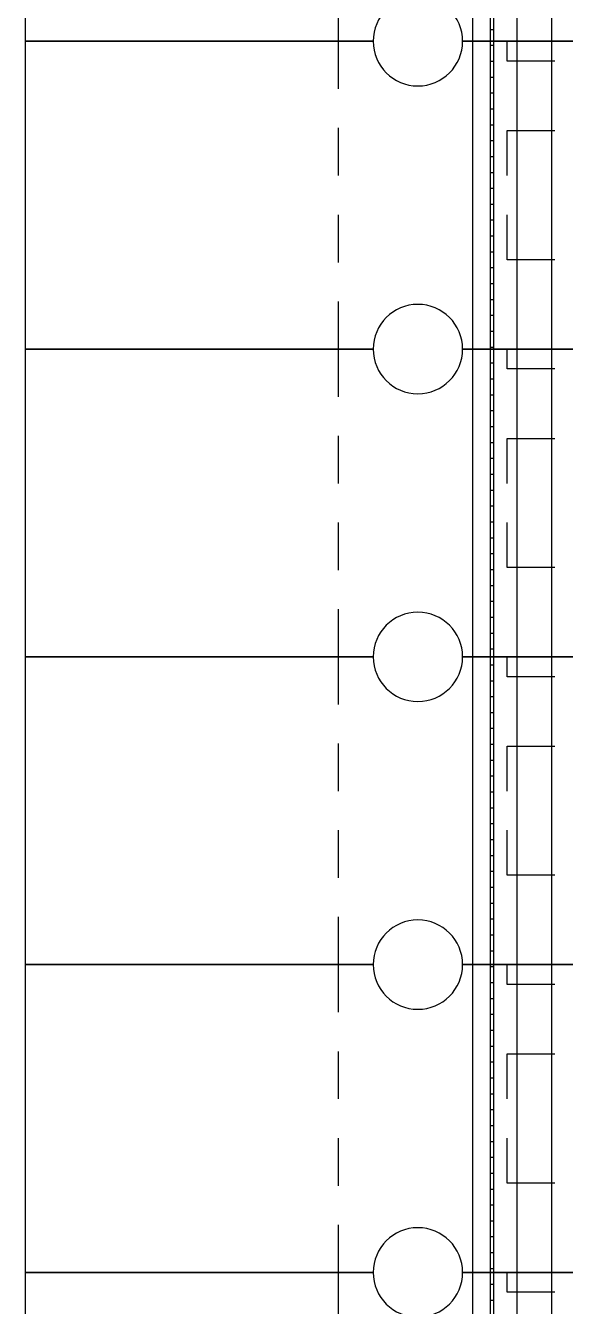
# Model space of a CAD drawing. Extents: x -0.64 to 6, y -0.15 to 7.8.
# Drawn here: x -0.64 to -0.096, y 1.386 to 2.676 of the extents above; entities that cross this region are included whole.
import ezdxf

# ---------------------------------------------------------------- set-up
doc = ezdxf.new("R2010")
doc.units = 0
for name, color, linetype in [('1', 22, 'CONTINUOUS'), ('16', 175, 'CONTINUOUS'), ('20', 6, 'CONTINUOUS'), ('23', 7, 'CONTINUOUS'), ('49', 253, 'CONTINUOUS'), ('51', 253, 'CONTINUOUS')]:
    doc.layers.add(name, color=color, linetype=linetype)

msp = doc.modelspace()

# ---------------------------------------------------------------- linework, layer by layer
at = {"layer": '1'}
for p, q in [((-0.172, -0.132), (-0.172, 7.782)), ((-0.169, 6.559774), (-0.169, 0.680226)), ((-0.145, 0.685), (-0.145, 6.555)), ((-0.11, 1.31), (-0.11, 6.55)), ((-0.172, 2.672), (-0.169, 2.672)), ((-0.172, 2.656), (-0.169, 2.656)), ((-0.172, 2.64), (-0.169, 2.64)), ((-0.172, 2.624), (-0.169, 2.624)), ((-0.172, 2.608), (-0.169, 2.608)), ((-0.172, 2.592), (-0.169, 2.592)), ((-0.172, 2.576), (-0.169, 2.576)), ((-0.172, 2.56), (-0.169, 2.56)), ((-0.172, 2.544), (-0.169, 2.544)), ((-0.172, 2.528), (-0.169, 2.528)), ((-0.172, 2.512), (-0.169, 2.512)), ((-0.172, 2.496), (-0.169, 2.496)), ((-0.172, 2.48), (-0.169, 2.48)), ((-0.172, 2.464), (-0.169, 2.464)), ((-0.172, 2.448), (-0.169, 2.448)), ((-0.172, 2.432), (-0.169, 2.432)), ((-0.172, 2.416), (-0.169, 2.416)), ((-0.172, 2.4), (-0.169, 2.4)), ((-0.172, 2.384), (-0.169, 2.384)), ((-0.172, 2.368), (-0.169, 2.368)), ((-0.172, 2.352), (-0.169, 2.352)), ((-0.172, 2.336), (-0.169, 2.336)), ((-0.172, 2.32), (-0.169, 2.32)), ((-0.172, 2.304), (-0.169, 2.304)), ((-0.172, 2.288), (-0.169, 2.288)), ((-0.172, 2.272), (-0.169, 2.272)), ((-0.172, 2.256), (-0.169, 2.256)), ((-0.172, 2.24), (-0.169, 2.24)), ((-0.172, 2.224), (-0.169, 2.224)), ((-0.172, 2.208), (-0.169, 2.208)), ((-0.172, 2.192), (-0.169, 2.192)), ((-0.172, 2.176), (-0.169, 2.176)), ((-0.172, 2.16), (-0.169, 2.16)), ((-0.172, 2.144), (-0.169, 2.144)), ((-0.172, 2.128), (-0.169, 2.128)), ((-0.172, 2.112), (-0.169, 2.112)), ((-0.172, 2.096), (-0.169, 2.096)), ((-0.172, 2.08), (-0.169, 2.08)), ((-0.172, 2.064), (-0.169, 2.064)), ((-0.172, 2.048), (-0.169, 2.048)), ((-0.172, 2.032), (-0.169, 2.032)), ((-0.172, 2.016), (-0.169, 2.016)), ((-0.172, 2), (-0.169, 2)), ((-0.172, 1.984), (-0.169, 1.984)), ((-0.172, 1.968), (-0.169, 1.968)), ((-0.172, 1.952), (-0.169, 1.952)), ((-0.172, 1.936), (-0.169, 1.936)), ((-0.172, 1.92), (-0.169, 1.92)), ((-0.172, 1.904), (-0.169, 1.904)), ((-0.172, 1.888), (-0.169, 1.888)), ((-0.172, 1.872), (-0.169, 1.872)), ((-0.172, 1.856), (-0.169, 1.856)), ((-0.172, 1.84), (-0.169, 1.84)), ((-0.172, 1.824), (-0.169, 1.824)), ((-0.172, 1.808), (-0.169, 1.808)), ((-0.172, 1.792), (-0.169, 1.792)), ((-0.172, 1.776), (-0.169, 1.776)), ((-0.172, 1.76), (-0.169, 1.76)), ((-0.172, 1.744), (-0.169, 1.744)), ((-0.172, 1.728), (-0.169, 1.728)), ((-0.172, 1.712), (-0.169, 1.712)), ((-0.172, 1.696), (-0.169, 1.696)), ((-0.172, 1.68), (-0.169, 1.68)), ((-0.172, 1.664), (-0.169, 1.664)), ((-0.172, 1.648), (-0.169, 1.648)), ((-0.172, 1.632), (-0.169, 1.632)), ((-0.172, 1.616), (-0.169, 1.616)), ((-0.172, 1.6), (-0.169, 1.6)), ((-0.172, 1.584), (-0.169, 1.584)), ((-0.172, 1.568), (-0.169, 1.568)), ((-0.172, 1.552), (-0.169, 1.552)), ((-0.172, 1.536), (-0.169, 1.536)), ((-0.172, 1.52), (-0.169, 1.52)), ((-0.172, 1.504), (-0.169, 1.504)), ((-0.172, 1.488), (-0.169, 1.488)), ((-0.172, 1.472), (-0.169, 1.472)), ((-0.172, 1.456), (-0.169, 1.456)), ((-0.172, 1.44), (-0.169, 1.44)), ((-0.172, 1.424), (-0.169, 1.424)), ((-0.172, 1.408), (-0.169, 1.408)), ((-0.172, 1.392), (-0.169, 1.392))]:
    msp.add_line(p, q, dxfattribs=at)
at = {"layer": '16'}
for p, q in [((-0.172, -0.132), (-0.172, 7.782)), ((-0.169, 6.559774), (-0.169, 0.210226)), ((-0.145, 0.215), (-0.145, 6.555)), ((-0.11, 0.85), (-0.11, 6.55)), ((-0.172, 2.672), (-0.169, 2.672)), ((-0.172, 2.656), (-0.169, 2.656)), ((-0.172, 2.64), (-0.169, 2.64)), ((-0.172, 2.624), (-0.169, 2.624)), ((-0.172, 2.608), (-0.169, 2.608)), ((-0.172, 2.592), (-0.169, 2.592)), ((-0.172, 2.576), (-0.169, 2.576)), ((-0.172, 2.56), (-0.169, 2.56)), ((-0.172, 2.544), (-0.169, 2.544)), ((-0.172, 2.528), (-0.169, 2.528)), ((-0.172, 2.512), (-0.169, 2.512)), ((-0.172, 2.496), (-0.169, 2.496)), ((-0.172, 2.48), (-0.169, 2.48)), ((-0.172, 2.464), (-0.169, 2.464)), ((-0.172, 2.448), (-0.169, 2.448)), ((-0.172, 2.432), (-0.169, 2.432)), ((-0.172, 2.416), (-0.169, 2.416)), ((-0.172, 2.4), (-0.169, 2.4)), ((-0.172, 2.384), (-0.169, 2.384)), ((-0.172, 2.368), (-0.169, 2.368)), ((-0.172, 2.352), (-0.169, 2.352)), ((-0.172, 2.336), (-0.169, 2.336)), ((-0.172, 2.32), (-0.169, 2.32)), ((-0.172, 2.304), (-0.169, 2.304)), ((-0.172, 2.288), (-0.169, 2.288)), ((-0.172, 2.272), (-0.169, 2.272)), ((-0.172, 2.256), (-0.169, 2.256)), ((-0.172, 2.24), (-0.169, 2.24)), ((-0.172, 2.224), (-0.169, 2.224)), ((-0.172, 2.208), (-0.169, 2.208)), ((-0.172, 2.192), (-0.169, 2.192)), ((-0.172, 2.176), (-0.169, 2.176)), ((-0.172, 2.16), (-0.169, 2.16)), ((-0.172, 2.144), (-0.169, 2.144)), ((-0.172, 2.128), (-0.169, 2.128)), ((-0.172, 2.112), (-0.169, 2.112)), ((-0.172, 2.096), (-0.169, 2.096)), ((-0.172, 2.08), (-0.169, 2.08)), ((-0.172, 2.064), (-0.169, 2.064)), ((-0.172, 2.048), (-0.169, 2.048)), ((-0.172, 2.032), (-0.169, 2.032)), ((-0.172, 2.016), (-0.169, 2.016)), ((-0.172, 2), (-0.169, 2)), ((-0.172, 1.984), (-0.169, 1.984)), ((-0.172, 1.968), (-0.169, 1.968)), ((-0.172, 1.952), (-0.169, 1.952)), ((-0.172, 1.936), (-0.169, 1.936)), ((-0.172, 1.92), (-0.169, 1.92)), ((-0.172, 1.904), (-0.169, 1.904)), ((-0.172, 1.888), (-0.169, 1.888)), ((-0.172, 1.872), (-0.169, 1.872)), ((-0.172, 1.856), (-0.169, 1.856)), ((-0.172, 1.84), (-0.169, 1.84)), ((-0.172, 1.824), (-0.169, 1.824)), ((-0.172, 1.808), (-0.169, 1.808)), ((-0.172, 1.792), (-0.169, 1.792)), ((-0.172, 1.776), (-0.169, 1.776)), ((-0.172, 1.76), (-0.169, 1.76)), ((-0.172, 1.744), (-0.169, 1.744)), ((-0.172, 1.728), (-0.169, 1.728)), ((-0.172, 1.712), (-0.169, 1.712)), ((-0.172, 1.696), (-0.169, 1.696)), ((-0.172, 1.68), (-0.169, 1.68)), ((-0.172, 1.664), (-0.169, 1.664)), ((-0.172, 1.648), (-0.169, 1.648)), ((-0.172, 1.632), (-0.169, 1.632)), ((-0.172, 1.616), (-0.169, 1.616)), ((-0.172, 1.6), (-0.169, 1.6)), ((-0.172, 1.584), (-0.169, 1.584)), ((-0.172, 1.568), (-0.169, 1.568)), ((-0.172, 1.552), (-0.169, 1.552)), ((-0.172, 1.536), (-0.169, 1.536)), ((-0.172, 1.52), (-0.169, 1.52)), ((-0.172, 1.504), (-0.169, 1.504)), ((-0.172, 1.488), (-0.169, 1.488)), ((-0.172, 1.472), (-0.169, 1.472)), ((-0.172, 1.456), (-0.169, 1.456)), ((-0.172, 1.44), (-0.169, 1.44)), ((-0.172, 1.424), (-0.169, 1.424)), ((-0.172, 1.408), (-0.169, 1.408)), ((-0.172, 1.392), (-0.169, 1.392))]:
    msp.add_line(p, q, dxfattribs=at)
at = {"layer": '20'}
msp.add_line((-0.19, 7.8), (-0.19, -0.15), dxfattribs=at)
at = {"layer": '23'}
for p in [(-0.64, 2.66), (-0.64, 2.35), (-0.64, 2.04), (-0.64, 1.73), (-0.64, 1.42)]:
    msp.add_point(p, dxfattribs=at)
at = {"layer": '49'}
for p, q in [((-0.155, 2.64), (-0.155, 2.66)), ((-0.155, 2.64), (-0.155, 2.66)), ((-0.106975, 2.64), (-0.155, 2.64)), ((-0.106975, 2.64), (-0.155, 2.64)), ((-0.155, 2.524685), (-0.155, 2.57)), ((-0.155, 2.57), (-0.106975, 2.57)), ((-0.155, 2.44), (-0.155, 2.485315)), ((-0.106975, 2.44), (-0.155, 2.44)), ((-0.155, 2.33), (-0.155, 2.35)), ((-0.155, 2.33), (-0.155, 2.35)), ((-0.106975, 2.33), (-0.155, 2.33)), ((-0.106975, 2.33), (-0.155, 2.33)), ((-0.155, 2.214685), (-0.155, 2.26)), ((-0.155, 2.26), (-0.106975, 2.26)), ((-0.155, 2.13), (-0.155, 2.175315)), ((-0.106975, 2.13), (-0.155, 2.13)), ((-0.155, 2.02), (-0.155, 2.04)), ((-0.155, 2.02), (-0.155, 2.04)), ((-0.106975, 2.02), (-0.155, 2.02)), ((-0.106975, 2.02), (-0.155, 2.02)), ((-0.155, 1.904685), (-0.155, 1.95)), ((-0.155, 1.95), (-0.106975, 1.95)), ((-0.155, 1.82), (-0.155, 1.865315)), ((-0.106975, 1.82), (-0.155, 1.82)), ((-0.155, 1.71), (-0.155, 1.73)), ((-0.155, 1.71), (-0.155, 1.73)), ((-0.106975, 1.71), (-0.155, 1.71)), ((-0.106975, 1.71), (-0.155, 1.71)), ((-0.155, 1.594685), (-0.155, 1.64)), ((-0.155, 1.64), (-0.106975, 1.64)), ((-0.155, 1.51), (-0.155, 1.555315)), ((-0.106975, 1.51), (-0.155, 1.51)), ((-0.155, 1.4), (-0.155, 1.42)), ((-0.155, 1.4), (-0.155, 1.42)), ((-0.106975, 1.4), (-0.155, 1.4)), ((-0.106975, 1.4), (-0.155, 1.4))]:
    msp.add_line(p, q, dxfattribs=at)
at = {"layer": '51'}
for p, q in [((-0.64, 2.66), (-0.64, 2.97)), ((-0.325, 2.66), (-0.325, 2.707972)), ((-0.325, 2.66), (-0.64, 2.66)), ((-0.64, 2.35), (-0.64, 2.66)), ((-0.64, 2.66), (-0.325, 2.66)), ((-0.29, 2.66), (-0.325, 2.66)), ((-0.325, 2.66), (-0.29, 2.66)), ((-0.325, 2.612028), (-0.325, 2.66)), ((0.33, 2.66), (-0.2, 2.66)), ((-0.2, 2.66), (0.33, 2.66)), ((-0.325, 2.524685), (-0.325, 2.572657)), ((-0.325, 2.437343), (-0.325, 2.485315)), ((-0.325, 2.35), (-0.325, 2.397972)), ((-0.64, 2.04), (-0.64, 2.35)), ((-0.64, 2.35), (-0.325, 2.35)), ((-0.325, 2.35), (-0.64, 2.35)), ((-0.325, 2.35), (-0.29, 2.35)), ((-0.325, 2.302028), (-0.325, 2.35)), ((-0.29, 2.35), (-0.325, 2.35)), ((-0.2, 2.35), (0.33, 2.35)), ((0.33, 2.35), (-0.2, 2.35)), ((-0.325, 2.214685), (-0.325, 2.262657)), ((-0.325, 2.127343), (-0.325, 2.175315)), ((-0.325, 2.04), (-0.325, 2.087972)), ((-0.64, 1.73), (-0.64, 2.04)), ((-0.64, 2.04), (-0.325, 2.04)), ((-0.325, 2.04), (-0.64, 2.04)), ((-0.325, 2.04), (-0.29, 2.04)), ((-0.325, 1.992028), (-0.325, 2.04)), ((-0.29, 2.04), (-0.325, 2.04)), ((-0.2, 2.04), (0.33, 2.04)), ((0.33, 2.04), (-0.2, 2.04)), ((-0.325, 1.904685), (-0.325, 1.952657)), ((-0.325, 1.817343), (-0.325, 1.865315)), ((-0.325, 1.73), (-0.325, 1.777972)), ((-0.325, 1.73), (-0.64, 1.73)), ((-0.64, 1.42), (-0.64, 1.73)), ((-0.64, 1.73), (-0.325, 1.73)), ((-0.29, 1.73), (-0.325, 1.73)), ((-0.325, 1.73), (-0.29, 1.73)), ((-0.325, 1.682028), (-0.325, 1.73)), ((0.33, 1.73), (-0.2, 1.73)), ((-0.2, 1.73), (0.33, 1.73)), ((-0.325, 1.594685), (-0.325, 1.642657)), ((-0.325, 1.507343), (-0.325, 1.555315)), ((-0.325, 1.42), (-0.325, 1.467972)), ((-0.325, 1.42), (-0.64, 1.42)), ((-0.64, 1.11), (-0.64, 1.42)), ((-0.64, 1.42), (-0.325, 1.42)), ((-0.29, 1.42), (-0.325, 1.42)), ((-0.325, 1.42), (-0.29, 1.42)), ((-0.325, 1.372028), (-0.325, 1.42)), ((0.33, 1.42), (-0.2, 1.42)), ((-0.2, 1.42), (0.33, 1.42))]:
    msp.add_line(p, q, dxfattribs=at)
for centre, start, end in [((-0.245, 2.66), 0, 180), ((-0.245, 2.66), 180, 0), ((-0.245, 2.35), 0, 180), ((-0.245, 2.35), 180, 0), ((-0.245, 2.04), 0, 180), ((-0.245, 2.04), 180, 0), ((-0.245, 1.73), 0, 180), ((-0.245, 1.73), 180, 0), ((-0.245, 1.42), 0, 180), ((-0.245, 1.42), 180, 0)]:
    msp.add_arc(centre, 0.045, start, end, dxfattribs=at)

doc.saveas('drawing.dxf')
